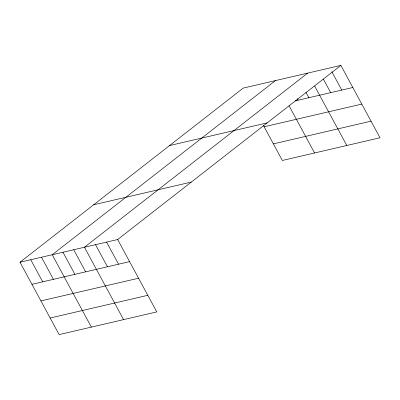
<?xml version="1.0" encoding="UTF-8"?>
<svg xmlns="http://www.w3.org/2000/svg" width="400" height="400" viewBox="0 0 400 400"><rect width="100%" height="100%" fill="white"/><g stroke="black" fill="none" stroke-linecap="round" stroke-linejoin="round"><path stroke-width="0.6" d="M20 262.23L117.65 239.535L156.78 311.905L59.13 334.6L20 262.23L243.22 88.095L340.87 65.4L380 137.77L282.35 160.465L263.27 125.18M275.445 80.605L52.225 254.74L91.355 327.11M307.67 73.115L84.45 247.25L123.58 319.62M117.65 239.535L340.87 65.4M295.15 100.9L352.815 87.5M169.56 145.56L267.205 122.865M264.14 126.785L361.79 104.09M273.38 143.875L371.03 121.18M93.665 204.765L191.31 182.07M31.95 284.325L129.595 261.63M40.92 300.915L138.565 278.22M50.16 318.01L147.81 295.315M331.845 71.745L341.75 90.07M323.4 79.17L330.685 92.64M314.665 86.05L346.8 145.49M305.96 92.32L308.875 97.71M297.26 98.59L298.135 100.205M289.13 105.915L314.575 152.975M106.58 242.105L118.53 264.205M95.515 244.68L107.465 266.775M73.705 249.745L85.655 271.845M62.965 252.245L74.915 274.34M41.485 257.235L53.43 279.335M30.74 259.73L42.69 281.83"/></g></svg>
